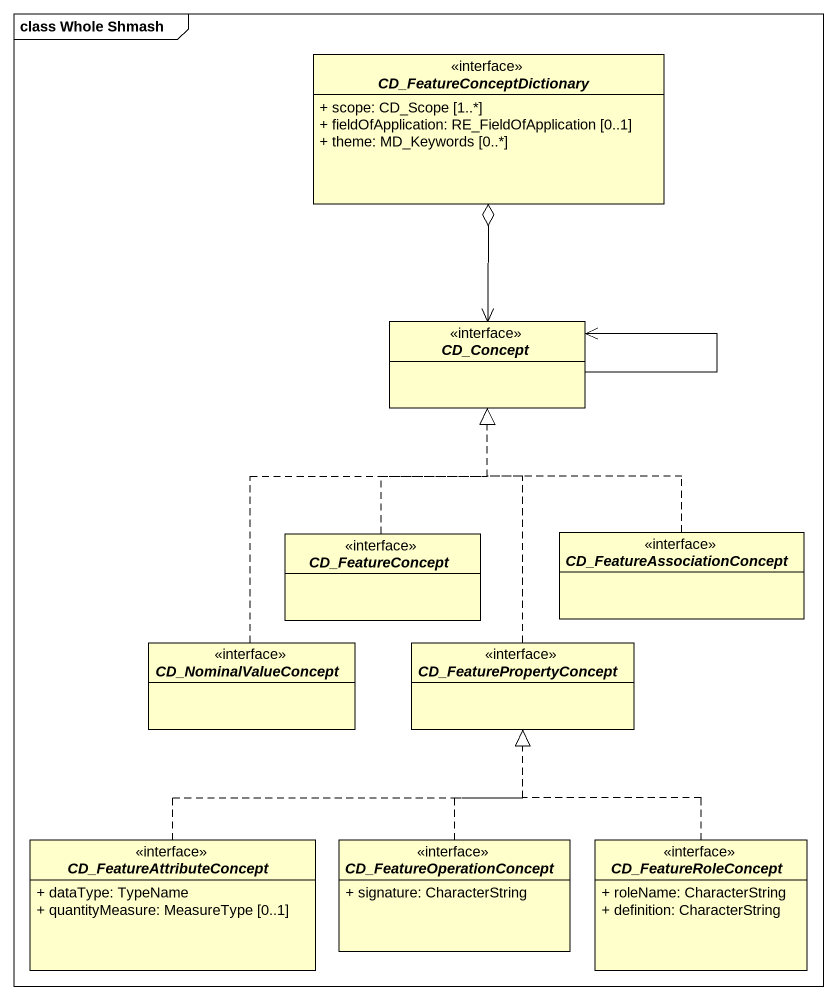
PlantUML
@startuml
mainframe class Whole Shmash
hide circle
hide empty members
skinparam classAttributeIconSize 0
interface CD_FeatureConceptDictionary <<interface>> {
  + scope: CD_Scope [1..*]
  + fieldOfApplication: RE_FieldOfApplication [0..1]
  + theme: MD_Keywords [0..*]
}
interface CD_Concept <<interface>>
interface CD_FeatureConcept <<interface>>
interface CD_FeatureAssociationConcept <<interface>>
interface CD_NominalValueConcept <<interface>>
interface CD_FeaturePropertyConcept <<interface>>
interface CD_FeatureAttributeConcept <<interface>> {
  + dataType: TypeName
  + quantityMeasure: MeasureType [0..1]
}
interface CD_FeatureOperationConcept <<interface>> {
  + signature: CharacterString
}
interface CD_FeatureRoleConcept <<interface>> {
  + roleName: CharacterString
  + definition: CharacterString
}
CD_FeatureConceptDictionary o--> CD_Concept
CD_Concept --> CD_Concept
CD_FeatureConcept .up.|> CD_Concept
CD_FeatureAssociationConcept .up.|> CD_Concept
CD_NominalValueConcept .up.|> CD_Concept
CD_FeaturePropertyConcept .up.|> CD_Concept
CD_FeatureAttributeConcept .up.|> CD_FeaturePropertyConcept
CD_FeatureOperationConcept .up.|> CD_FeaturePropertyConcept
CD_FeatureRoleConcept .up.|> CD_FeaturePropertyConcept
@enduml
